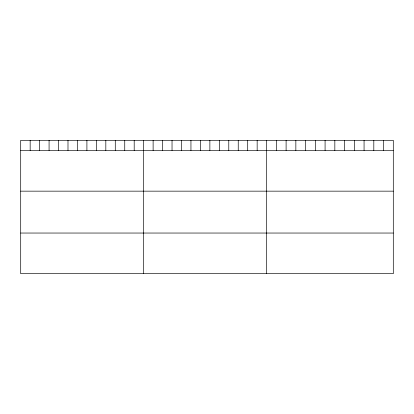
<?xml version="1.0" encoding="UTF-8"?>
<svg xmlns="http://www.w3.org/2000/svg" width="414" height="414" viewBox="0 0 414 414"><rect width="100%" height="100%" fill="white"/><g stroke="black" fill="none" stroke-linecap="round" stroke-linejoin="round"><path stroke-width="0.62" d="M393.3 150.499L393.3 273.69L20.7 273.69L20.7 140.31L393.3 140.31L393.3 150.499L20.7 150.499M20.7 191.154L393.3 191.154M20.7 233.041L393.3 233.041M383.555 140.31L383.555 150.499M373.811 140.31L373.811 150.499M364.066 140.31L364.066 150.499M354.322 140.31L354.322 150.499M344.577 140.31L344.577 150.499M334.833 140.31L334.833 150.499M325.083 140.31L325.083 150.499M315.339 140.31L315.339 150.499M305.594 140.31L305.594 150.499M295.85 140.31L295.85 150.499M286.105 140.31L286.105 150.499M276.361 140.31L276.361 150.499M266.616 140.31L266.616 273.69M257.156 140.31L257.156 150.499M247.701 140.31L247.701 150.499M238.241 140.31L238.241 150.499M228.782 140.31L228.782 150.499M219.327 140.31L219.327 150.499M209.867 140.31L209.867 150.499M200.407 140.31L200.407 150.499M190.947 140.31L190.947 150.499M181.492 140.31L181.492 150.499M172.033 140.31L172.033 150.499M162.573 140.31L162.573 150.499M153.118 140.31L153.118 150.499M143.658 140.31L143.658 273.69M134.198 140.31L134.198 150.499M124.743 140.31L124.743 150.499M115.283 140.31L115.283 150.499M105.824 140.31L105.824 150.499M96.369 140.31L96.369 150.499M86.909 140.31L86.909 150.499M77.449 140.31L77.449 150.499M67.989 140.31L67.989 150.499M58.534 140.31L58.534 150.499M49.075 140.31L49.075 150.499M39.615 140.31L39.615 150.499M30.16 140.31L30.16 150.499"/></g></svg>
